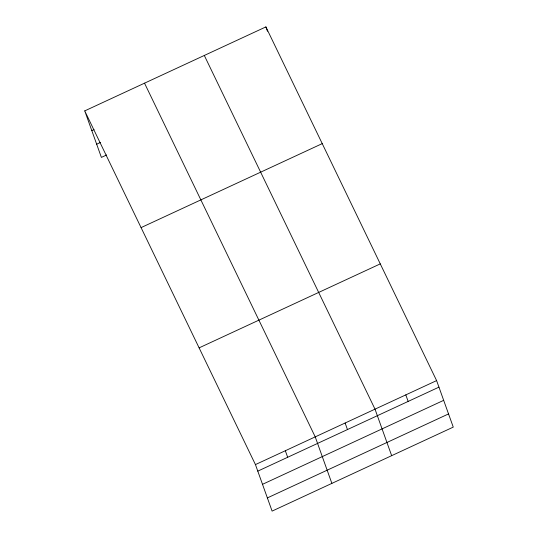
<?xml version="1.0" encoding="UTF-8"?>
<svg xmlns="http://www.w3.org/2000/svg" width="538" height="538" viewBox="0 0 538 538"><rect width="100%" height="100%" fill="white"/><g stroke="black" fill="none" stroke-linecap="round" stroke-linejoin="round"><path stroke-width="0.81" d="M84.742 110.889L265.9 26.9L436.607 380.601L453.258 427.111L272.1 511.1L255.442 464.59L84.742 110.889L101.393 157.399L106.625 154.971M91.81 130.62L94.049 129.577M96.672 144.204L100.411 142.476M141.077 227.608L322.235 143.619M199.114 347.864L380.272 263.882M255.442 464.59L436.607 380.601M257.789 471.133L438.947 387.145M262.51 484.321L443.668 400.339M267.373 497.912L448.537 413.924M204.305 55.454L375.013 409.156L391.664 455.673M144.527 83.168L315.228 436.876L331.879 483.386M405.807 394.879L408.147 401.422M265.9 26.9L267.467 31.265M345.12 423.016L347.461 429.559M285.335 450.73L287.675 457.273"/></g></svg>
